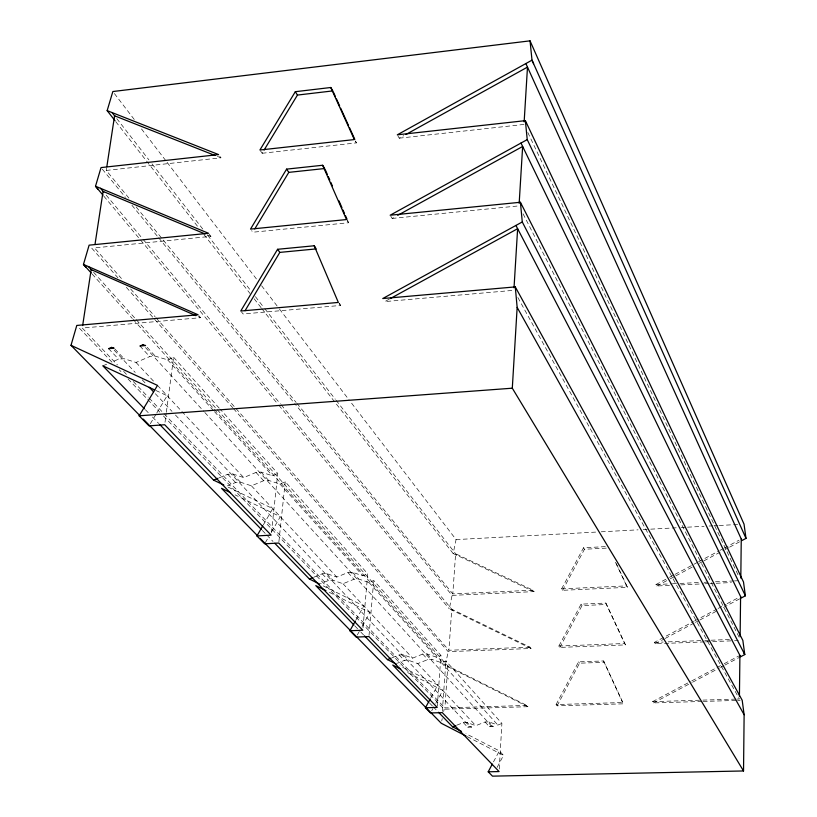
<?xml version="1.0" encoding="UTF-8"?>
<svg xmlns="http://www.w3.org/2000/svg" width="817" height="817" viewBox="0 0 817 817"><rect width="100%" height="100%" fill="white"/><g stroke="black" fill="none" stroke-linecap="round" stroke-linejoin="round"><path stroke-width="0.61" stroke-dasharray="4.08 3.06" d="M499.248 769.032L501.904 723.433L445.888 660.953L441.517 662.75L431.968 659.421L427.791 659.574L417.732 663.618L408.48 660.289L404.354 660.442L397.399 663.21M526.842 705.439L444.887 707.92L447.808 665.926L526.842 705.439L527.905 706.705L444.162 709.217L163.318 415.833M529.957 647.156L448.901 650.261L451.75 609.206L529.957 647.156L530.999 648.504L448.165 651.649L233.519 408.653M533.001 590.191L452.812 593.888L455.61 553.752L533.001 590.191L534.032 591.62L452.087 595.379L294.671 403.567M437.33 706.143L440.935 655.428L373.737 580.478L368.947 582.49L358.592 579.008L354.037 579.233L343.017 583.736L332.989 580.254L328.495 580.478L320.417 583.746M442.354 711.362L445.888 660.953M369.039 635.32L373.737 580.478M363.034 627.701L367.721 573.769L285.235 481.775L279.925 484.042L268.63 480.416L263.636 480.733L251.432 485.829L240.515 482.204L235.572 482.51L227.381 485.901M278.893 541.794L285.235 481.775M271.418 532.623L277.77 473.452L220.181 409.215M165.024 422.236L166.178 413.494M166.351 412.248L173.602 357.264L167.659 359.868L155.24 356.141L149.695 356.6L136.03 362.452L124.051 358.714L118.577 359.163L111.847 362.023M128.882 198.071L106.271 170.436L106.649 167.945M441.742 720.931L442.222 718.582M443.672 711.566L444.162 709.217M530.999 648.504L449.279 608.828L452.087 595.379M527.905 706.705L445.316 665.395L448.165 651.649M534.032 591.62L453.149 553.518L456.08 539.588L349.931 401.024M556.101 704.55L578.559 661.852L603.589 660.953L623.494 703.825L557.123 705.817L556.101 704.55L622.574 702.538L623.494 703.825M557.123 705.817L579.529 663.19L604.529 662.291M558.889 646.043L581.071 604.151L605.836 603.069L625.516 644.899L559.89 647.401L558.889 646.043L624.617 643.53L625.516 644.899M559.89 647.401L582.031 605.571L606.755 604.488M616.355 563.73L627.497 587.331L562.607 590.303L561.616 588.873L583.532 547.768L605.54 546.634M562.607 590.303L584.472 549.259L606.449 548.125M493.488 761.883L499.35 750.874L465.956 733.686M497.134 767.388L503.527 755.347L499.35 750.874M431.703 710.821L432.867 708.676M435.788 703.304L442.794 690.406L405.263 671.39M430.722 698.035L437.789 685.054L399.768 665.824M357.315 634.942L359.112 631.725M362.105 626.373L369.876 612.454L329.312 592.325M355.946 619.96L363.79 605.948L322.981 585.738M263.268 525.004L272.755 508.613L227.238 486.697M265.29 542.723L268.415 537.3M271.55 531.877L280.313 516.701L235.102 494.867M150.318 423.717L156.149 414.035M156.793 412.953L167.158 395.724L155.679 390.393M260.47 150.828L262.155 153.269L263.462 151.114M397.797 135.653L399.247 138.175L403.71 135.704M390.822 216.291L392.15 218.425L395.489 216.587M389.26 299.145L384.797 301.596L513.873 290.301M669.45 585.401L656.817 585.983L655.98 584.533L668.316 577.936M669.44 577.343L673.933 574.943M675.056 574.351L697.493 562.362M698.617 561.769L718.817 550.985M719.94 550.382L723.3 548.595M724.424 547.993L739.007 540.2M656.817 585.983L669.133 579.406M670.257 578.814L674.74 576.424M675.863 575.822L692.663 566.855M699.383 563.26L702.743 561.473M703.866 560.87L724.025 550.107M725.149 549.514L728.509 547.717M729.632 547.124L741.948 540.548M704.285 641.896L655.173 643.776L654.315 642.397L693.531 621.543M694.654 620.94L717.06 609.022M718.184 608.43L726.027 604.263M727.14 603.661L739.467 597.115M655.173 643.776L664.119 639.017M665.232 638.414L694.317 622.952M695.43 622.36L698.79 620.573M699.903 619.98L716.683 611.055M723.402 607.491L741.295 597.973M701.895 701.466L653.477 702.916L652.62 701.629L690.661 681.47M691.785 680.878L723.116 664.272M724.24 663.68L738.782 655.98M653.477 702.916L691.468 682.798M692.581 682.205L719.389 668M720.512 667.407L723.862 665.63M724.975 665.038L740.621 656.756M219.038 477.874L227.749 474.258L232.722 473.942L243.711 477.577L256.007 472.43L261.052 472.103L272.418 475.739L277.77 473.452M102.86 365.832L107.354 363.933M314.034 577.108L322.174 573.81L326.698 573.585L336.788 577.078L347.889 572.533L352.474 572.308L362.891 575.791L367.721 573.769M392.14 657.746L399.145 654.958L403.292 654.795L412.605 658.134L422.726 654.06L426.923 653.906L436.533 657.236L440.935 655.428M456.877 725.128L463.31 722.606L467.15 722.504L475.78 725.68L485.084 721.993L488.954 721.891L497.87 725.077L501.904 723.433M485.084 721.993L489.322 726.619L491.293 725.833L493.172 726.507L488.954 721.891M463.31 722.606L467.681 727.212L469.663 726.436L471.491 727.11L467.15 722.504M106.271 170.436L220.917 157.804L219.753 156.2M262.155 153.269L356.396 142.893L355.344 140.585M399.247 138.175L523.983 124.439M209.121 234.06L210.909 236.368L94.476 247.898L121.416 278.474M347.572 220.437L348.583 222.745L252.8 232.222L251.646 230.67M392.15 218.425L519.02 205.874M198.909 315.75L200.553 317.701L82.272 328.046L117.474 364.923M339.504 303.158L340.495 305.466L243.119 313.983L241.546 312.012M456.08 539.588L596.175 532.081M601.251 531.806L638.057 529.835M643.142 529.569L649.484 529.222M650.751 529.161L679.948 527.588M681.215 527.527L686.29 527.251M687.557 527.179L704.06 526.301M709.136 526.025L712.945 525.821M714.211 525.76L718.02 525.556M719.297 525.484L739.599 524.391M561.616 588.873L626.619 585.881L627.497 587.331M655.98 584.533L671.166 583.828M672.432 583.767L678.753 583.481M680.02 583.42L699.005 582.541M704.07 582.317L707.869 582.133M715.457 581.786L733.176 580.969M734.442 580.918L738.241 580.734M680.827 584.88L703.57 583.838M704.836 583.787L708.625 583.614M709.881 583.552L714.936 583.318M716.203 583.256L731.368 582.562M654.315 642.397L663.149 642.06M668.194 641.866L703.508 640.518M704.775 640.467L709.82 640.273M711.076 640.222L732.522 639.405M705.541 641.856L733.247 640.794M734.514 640.753L738.292 640.61M652.62 701.629L701.67 700.149M702.926 700.108L735.627 699.117M736.883 699.076L739.395 699.005L517.57 297M703.171 701.425L736.301 700.424M737.577 700.383L740.12 700.312M467.681 727.212L471.491 727.11M489.322 726.619L493.172 726.507M217.373 156.404L220.917 157.804M207.395 234.908L210.909 236.368M198.225 316.679L200.553 317.701M467.232 736.648L503.527 755.347M145.385 409.726L148.929 413.382M152.473 417.038L158.672 423.441M262.349 530.458L265.903 534.114M266.791 535.033L273.001 541.446M354.731 625.802L360.042 631.286M360.93 632.195L363.575 634.942M429.711 703.202L432.356 705.929M433.235 706.838L436.758 710.463M79.515 328.291L112.154 362.38M119.211 369.754L120.977 371.602M128.034 378.976L159.795 412.146M123.633 371.378L127.156 375.064M133.314 381.519L148.275 397.195M149.164 398.124L163.237 412.871M164.125 413.79L444.887 707.92M108.61 348.665L118.577 359.163M227.749 474.258L235.572 482.51M322.174 573.81L328.495 580.478M399.145 654.958L404.354 660.442M114.196 350.187L135.214 372.429M142.219 379.844L145.712 383.551M155.353 393.743L171.978 411.349M175.481 415.056L469.663 726.436M114.962 349.073L124.051 358.714M232.722 473.942L240.515 482.204M326.698 573.585L332.989 580.254M403.292 654.795L408.48 660.289M136.03 362.452L154.27 381.947M157.507 385.41L243.711 477.577M251.432 485.829L336.788 577.078M343.017 583.736L412.605 658.134M417.732 663.618L475.78 725.68M139.983 346.02L149.695 356.6M256.007 472.43L263.636 480.733M347.889 572.533L354.037 579.233M422.726 654.06L427.791 659.574M145.508 347.582L203.995 411.564M204.853 412.514L491.293 725.833M147.193 347.317L155.24 356.141M261.052 472.103L268.63 480.416M352.474 572.308L358.592 579.008M426.923 653.906L431.968 659.421M92.117 274.001L132.283 318.507M133.13 319.447L213.451 408.449M214.299 409.399L445.316 665.395M167.659 359.868L213.656 410.737M214.503 411.676L272.418 475.739M279.925 484.042L362.891 575.791M368.947 582.49L436.533 657.236M441.517 662.75L497.87 725.077M93.618 272.296L135.377 318.701M136.225 319.651L216.331 408.674M217.189 409.623L448.982 667.234M173.602 357.264L219.334 408.275M130.669 288.993L155.087 316.71M155.924 317.66L235.061 407.499M235.909 408.459L448.901 650.261M91.759 248.164L117.914 277.78M126.359 287.329L232.671 407.693M103.841 196.172L139.819 239.156M140.636 240.127L278.025 404.252M278.842 405.232L449.279 608.828M106.21 195.151L142.189 238.258M143.006 239.238L280.374 403.843M281.191 404.823L452.904 610.595M102.309 169.16L125.461 197.367M131.935 205.261L157.844 236.828M158.651 237.818L293.865 402.577M136.153 206.956L296.101 402.393M296.908 403.384L452.812 593.888M115.789 121.682L198.174 227.126M203.903 234.469L249.951 293.415M254.158 298.797L261.226 307.835M261.716 308.479L453.149 553.518M116.77 118.598L148.888 159.846M152.013 163.87L203.719 230.261M207.641 235.296L249.941 289.616M255.425 296.663L264.034 307.723M264.82 308.734L335.317 399.268M336.104 400.279L456.744 555.203M114.39 93.557L134.539 119.854M141.515 128.953L166.311 161.327M167.076 162.338L257.733 280.67M261.603 285.725L278.648 307.978M279.424 308.989L349.155 400.013M578.559 661.852L579.529 663.19M339.065 303.454L340.495 305.466M581.071 604.151L582.031 605.571M347.194 220.621L348.583 222.745M583.532 547.768L584.472 549.259M355.375 141.229L356.396 142.893M523.074 213.809L739.518 637.975M527.823 132.497L738.578 576.016M615.456 562.249L626.619 585.881M605.836 603.069L624.617 643.53M603.589 660.953L622.574 702.538"/><path stroke-width="1.23" d="M492.314 764.089L488.219 771.799L492.477 776.15L743.531 770.962L744.124 714.732L742.193 700.251L515.272 286.9L382.754 298.542L522.277 221.958L520.409 202.269L390.169 215.218L527.231 139.615L525.362 120.65L397.317 134.815L532 60.162L530.039 40.85L112.848 91.535L107.16 110.632L115.003 120.681M739.426 696.513L739.906 655.387M740.12 636.606L740.59 596.512M740.805 578.099L741.254 539.006M514.026 287.788L517.631 228.699L390.373 298.532M519.173 203.341L522.645 146.468L397.726 215.351M524.146 121.886L527.486 67.117L405.937 134.468M743.531 770.962L512.3 388.198L517.151 307.376L515.272 286.9M82.65 325.554L91.167 269.59L195.896 315.658M95.048 244.13L103.075 191.403L205.057 233.928M106.833 166.709L114.584 115.8L215.014 155.475M139.697 415.445L70.997 345.325L76.788 325.442L198.092 314.78L83.467 264.412L89.114 245.161L208.519 233.284L95.518 186.225L101.022 167.587L218.588 154.587L107.16 110.632M488.219 771.799L499.105 771.565L442.273 712.618L430.528 712.965L425.432 707.767L430.14 699.117M425.432 707.767L437.238 707.41L368.937 636.566L356.12 637.086L349.911 630.744L355.344 621.043M349.911 630.744L362.809 630.213L278.76 543.039L264.667 543.816L256.947 535.932L262.635 526.097M277.576 249.297L240.749 311.022L338.35 302.443L314.198 245.774L277.576 249.297L279.822 252.392L316.363 248.889M245.049 310.736L279.822 252.392M254.761 228.954L288.789 172.367L324.737 168.527L322.633 165.259L286.604 169.129L250.502 229.107L346.5 219.559L322.633 165.259M256.947 535.932L271.152 535.145L164.697 424.738L149.021 425.871L139.156 415.812L157.507 385.41L70.997 345.325M295.325 91.698L259.908 150.011L354.364 139.564L330.773 87.501L295.325 91.698L297.449 95.068L264.116 150.032M530.039 40.85L744.032 524.157L746.003 538.383L741.948 540.537L525.872 63.542M159.56 424.35L213.594 480.12L217.945 478.323M274.778 543.274L309.377 578.998L312.87 577.588M364.464 635.851L387.472 659.605L390.975 658.206M438.515 712.281L452.587 726.813L455.804 725.557M297.449 95.068L332.836 90.901L330.773 87.501M139.156 415.812L512.3 388.198M154.525 389.852L102.86 365.832L144.497 408.806M213.594 480.12L223.827 485.053M230.578 492.692L221.53 488.321L261.46 529.539M309.377 578.998L319.58 584.053M325.932 590.65L315.791 585.615L353.843 624.893M387.472 659.605L396.419 664.129M400.718 669.092L392.763 665.058L428.833 702.293M452.587 726.813L461.503 731.399M466.098 736.066L441.262 723.27L260.143 538.393M143.261 419.09L257.467 535.666M149.215 387.248L153.596 391.884M86.142 267.373L83.467 264.412L91.269 273.052M88.502 266.618L91.912 270.407M98.111 189.33L95.518 186.225L103.024 195.192M100.481 188.288L103.759 192.209M112.072 112.562L115.197 116.586M314.198 245.774L315.638 247.857M286.604 169.129L288.789 172.367M517.151 307.376L744.124 714.732M515.935 225.441L740.621 656.756L744.767 654.56L742.857 640.436L520.409 202.269M744.052 653.181L744.767 654.56L522.277 221.958M520.991 143.046L741.295 597.973L745.39 595.797L743.501 582.01L525.362 120.65M744.696 594.327L745.39 595.797L527.231 139.615M333.356 92.055L335.45 96.672M336.502 98.99L339.637 105.924M340.689 108.232L348.542 125.563M349.584 127.871L354.823 139.421M746.003 538.383L532 60.162L533.593 63.726M325.248 169.681L327.28 174.287M328.291 176.595L329.813 180.057M330.824 182.365L332.345 185.827M338.943 200.819L341.986 207.743M343.007 210.051L344.529 213.513M345.54 215.821L347.062 219.283M142.924 344.764L139.983 346.02L145.579 345.55L142.924 344.764M111.572 347.399L108.61 348.665L114.135 348.195L111.572 347.399"/></g></svg>
